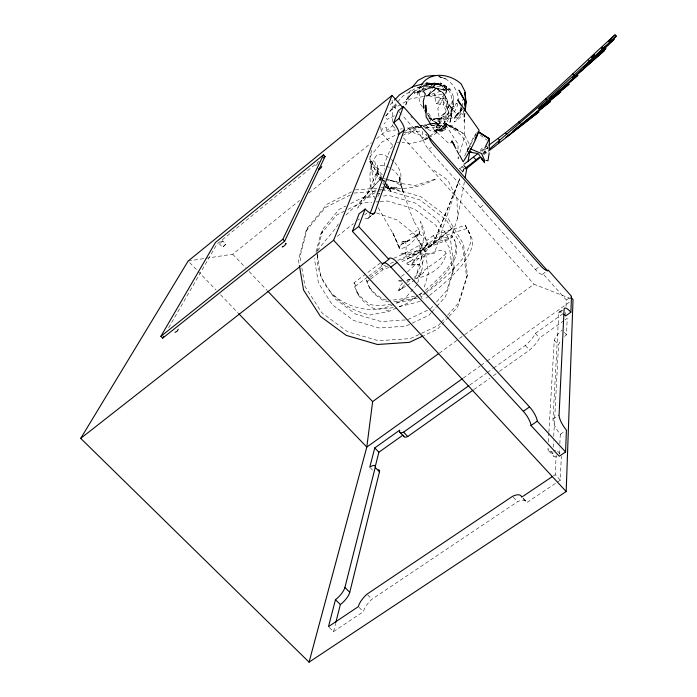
<?xml version="1.0" encoding="UTF-8"?>
<svg xmlns="http://www.w3.org/2000/svg" width="697" height="697" viewBox="0 0 697 697"><rect width="100%" height="100%" fill="white"/><g stroke="black" fill="none" stroke-linecap="round" stroke-linejoin="round"><path stroke-width="0.52" stroke-dasharray="3.48 2.61" d="M557.644 481.949L560.292 480.181L561.312 456.343M564.587 336.494A12.86 4.4 -41.6 0 1 566.495 334.804L567.201 318.285L564.605 320.132M559.377 454.156L559.656 447.892M559.848 443.71L560.275 434.301A13.94 4.548 55.7 0 1 553 419.071L558.776 313.092L564.1 309.294M565.598 315.95L565.833 310.644M566.025 306.392L566.312 300.024L543.007 273.764A11.509 3.276 53.6 0 1 535.453 269.556L428.69 149.428A8.991 2.631 51.8 0 1 423.837 139.566L401.803 114.744M560.292 480.181L555.213 474.683L556.154 455.272M380.701 179.974L377.103 171.802L377.434 165.294L383.263 165.267L389.388 167.358M556.816 456.849A14.855 5.803 -42.8 0 1 552.826 453.738L552.939 451.569M553.165 447.221L553.505 440.696M553.732 436.348L558.532 345.024A12.86 4.4 -41.6 0 1 561.285 340.11M548.304 441.933L548.809 433.281M548.879 432.201L554.263 340.258A12.877 4.356 -41.6 0 1 562.244 330.047M428.803 137.623C442.961 130.6 454.313 115.807 453.111 99.462L447.204 116.765L443.179 116.748L450.123 103.661L447.666 110.117L447.613 100.908L443.632 93.137L436.305 88.005L426.773 86.323L416.51 88.345L422.905 86.35L413.678 91.96L406.377 99.697L407.884 97.676L415.429 89.974L408.808 97.432L405.375 106.162L409.226 92.431L411.117 89.477M414.645 278.722C428.002 276.456 443.823 268.118 446.097 253.464L445.113 251.408L441.149 250.214L433.246 252.288L419.367 258.23L412.711 259.746L406.917 263.388L406.856 264.076L409.819 265.095L419.455 264.599L416.457 264.799L419.324 265.026L415.813 264.172L408.294 264.782M464.995 113.106L464.124 121.356L464.089 110.143M225.854 244.133L222.587 247.261L219.494 244.011L220.775 242.321L222.77 240.874L225.854 244.133L222.587 247.261M372.668 164.248L372.808 163.316M222.77 240.874L219.494 244.011M396.462 308.074L388.682 311.489L370.229 314.974C342.593 309.329 317.937 287.408 317.196 257.89L317.876 254.431M317.196 257.89L317.867 254.03M445.165 129.694L446.036 124.824L444.102 120.808L442.943 120.677L440.251 122.062L436.313 127.211L441.75 131.263L445.165 129.694L442.116 131.08M464.402 181.873L457.459 218.762L450.628 238.766L427.775 247.548L453.189 227.405L433.212 244.098L427.775 247.548L431.443 245.03L422.365 255.642L411.265 264.555L420.657 252.314L423.959 237.172L420.587 221.411L423.663 228.991L426.782 245.902L422.913 261.602L416.423 274.723L421.441 257.951L418.949 240.082L425.518 252.706L428.446 273.024L423.785 288.872M371.536 150.36L369.349 161.408L381.677 178.441M449.103 316.342L457.755 306.724L466.737 278.138L467.399 274.618L463.549 244.29L447.195 216.819L420.744 196.685L388.377 187.205L385.18 187.467M428.132 115.397L433.133 119.1L449.391 118.002L443.318 104.759L446.855 90.444L443.675 85.731L432.811 87.439L414.21 93.102L435.973 84.171C440.809 82.115 444.616 88.859 448.746 90.113L438.195 83.771L426.094 82.934L439.877 84.328L426.094 82.934L439.877 84.328L435.965 84.18L432.332 87.569L414.21 93.102M436.88 306.34L445.531 296.643L452.832 273.067L454.113 267.012L450.863 242.147L437.437 219.686L415.813 203.245L389.37 195.508L382.888 196.04M457.737 103.504C456.57 113.829 445.514 119.867 435.799 118.568L444.25 118.185M329.211 627.352L333.514 631.621L335.614 623.292M351.541 191.841L326.902 204.299L307.508 227.849L306.027 231.134L298.429 260.147L299.17 264.416M307.508 227.849L299.945 256.749L301.034 263.126M315.968 252.053L320.664 234.41L323.112 228.694L339.073 209.431L345.869 206.007M317.065 251.364L323.112 228.694M414.95 259.258L414.61 260.512L412.711 259.746L406.917 263.388M458.643 156.799L458.077 158.768L458.06 154.568M459.793 152.861L464.446 137.065L464.106 111.224M392.812 145.342L381.172 132.639L382.296 128.823L386.399 127.342L386.617 131.541L396.027 129.86M454.113 267.012L446.864 290.431L434.719 304.075M467.399 274.618L458.46 303.09L446.263 316.673M466.746 152.103L473.272 137.64L476.731 132.378M417.686 282.755L422.783 266.681L420.439 247.644M457.833 183.668L434.327 253.386L414.915 254.274L400.287 253.865L423.759 249.779L418.914 250.842L433.212 244.098L460.168 177.901M467.286 151.963L467.826 150.447M463.775 111.529L462.712 114.482L457.624 120.102L454.078 122.036L458.704 117.009L461.022 111.023L460.778 107.007M365.289 218.292A13.156 4.6 51.8 0 0 368.748 217.412L369.846 214.362M431.722 125.059L440.347 126L437.838 108.593L442.569 99.924L447.195 88.902L426.599 95.968L410.611 98.843L394.781 107.8L397.063 104.428M461.388 107.582L460.299 110.57L455.15 116.303L457.824 114.5L462.468 109.098M461.754 106.589L462.843 103.592L462.581 99.497M414.332 237.52L418.766 233.922L419.986 231.36L414.332 237.52L419.15 233.8C414.41 240.334 408.076 247.627 399.773 248.951L399.111 247.67L402.422 241.824L407.78 241.084L410.873 239.585L400.052 245.161L419.15 233.8L419.986 231.36L414.123 221.751L414.532 222.5L410.158 211.879L401.699 187.58L398.85 176.315L394.859 171.244L391.74 169.023M436.749 132.944C435.625 124.911 438.666 116.678 445.723 112.322L441.549 116.626L440.67 121.836L437.699 125.774L433.098 127.847L427.557 127.743L423.297 126.035L426.599 128.788L432.715 131.628L438.552 132.134L443.24 130.226L447.387 124.406L444.329 128.518L450.07 122.027L451.865 113.411L451.673 109.429L449.208 113.559L448.162 110.997C451.395 98.756 439.38 85.94 427.078 86.977L422.469 88.989L419.62 92.989L418.949 98.347L420.561 104.245L422.635 107.416M462.503 172.133L463.671 169.258M433.212 244.098L460.281 177.552M462.738 171.506L463.557 169.493M394.79 162.584C399.102 167.655 403.345 175.156 399.294 181.595L399.32 176.907L401.76 185.306L402.805 191.832L401.699 187.58L398.405 183.851L393.413 181.22L387.488 180.105M462.189 108.479L461.414 110.326L454.27 118.141L458.373 117.183L463.322 111.145M439.877 84.328L425.466 83.291L423.898 85.208L421.955 92.117L436.488 83.692L420.073 86.681L417.939 95.35L417.608 92.352L420.073 86.681L423.898 85.208L436.488 83.692L435.973 84.171M468.096 149.689L473.89 138.006M464.655 155.901L469.909 145.107M423.027 249.151L413.556 256.426L407.466 259.066L411.988 255.407L418.104 252.758L423.027 249.151L427.993 243.445L426.372 239.315L418.548 233.364L418.766 233.922M429.7 122.001L431.034 119.231L439.885 118.377L447.701 114.352L449.896 111.747M377.905 196.423L379.412 193.566M388.185 157.208L384.727 155.274L380.013 154.325L376.493 155.475C367.136 168.134 369.035 184.853 374.742 198.628M482.577 153.506L487.883 147.799M480.128 150.718L482.864 147.172M461.972 107.747L456.561 115.441L456.065 113.585L444.433 98.896L428.08 95.698L432.811 87.439L437.211 83.701L430.79 84.224L416.597 87.744L403.31 95.707L397.403 102.076M168.648 327.782L217.011 244.055L319.165 161.286M400.932 177.587L399.137 180.628L395.626 181.76L390.939 180.819L386.635 178.423M317.745 250.807C324.096 240.334 334.177 232.484 339.561 221.629M474.404 137.152L476.992 132.866M452.336 110.901L445.087 121.783L434.44 132.709L428.577 137.091M404.582 284.759L400.906 289.325A35.547 33.055 27.7 0 0 399.015 290.17C397.421 290.867 402.648 289.177 402.57 287.748L400.444 289.516L406.185 285.97M483.535 153.61L488.074 147.808L486.854 146.422M394.519 115.78L387.131 119.431L385.676 116.094L396.671 102.868M484.633 148.888L481.958 151.449M306.027 231.134L325.508 207.488L350.26 194.986M320.664 234.41L336.756 215.016L344.274 211.235M402.735 282.738L400.392 285.552L398.632 290.361L400.453 289.055M454.27 118.141L462.338 109.237M462.399 166.94L459.645 168.604L461.806 166.156L464.507 168.883M463.784 169.702L462.616 171.628L465.082 169.65M417.05 284.768L404.225 299.196L394.807 303.761M430.424 308.893L434.004 304.885M431.121 312.814L428.96 315.236L410.577 323.896M431.844 312.003L436.165 307.15M440.521 323.068L438.369 325.464L419.995 334.063M441.236 322.267L445.54 317.475M448.38 317.144L437.568 329.176L423.968 335.536M384.03 123.944L385.363 122.472M392.751 146.353L390.634 148.688L384.256 163.934L384.317 169.284M385.676 116.094L397.473 103.531M390.137 104.698L393.805 100.856M345.895 215.094L363.695 198.418L367.153 196.502L357.709 208.133L362.335 199.534L367.084 193.862L378.75 168.352L373.94 184.862L369.802 156.895L382.095 142.014L398.876 133.38M436.313 127.211L440.67 127.891L446.036 124.824L440.87 128.187L434.336 130.295L439.197 130.931L443.492 129.015L446.228 126.776L442.307 127.473M446.097 253.464L439.79 259.249L413.582 277.659M428.08 95.698L436.244 88.458L444.599 94.322L447.335 109.176L442.569 99.924L434.083 94.173L436.348 103.592L443.318 104.759M425.466 292.696L420.805 296.556L419.873 294.77L419.245 294.944M426.242 292.052L427.792 290.771A157.043 30.764 -28.3 0 0 450.933 266.254C457.371 257.097 459.027 244.995 451.944 235.647L434.588 240.892L429.064 244.638A51.108 9.148 -27.5 0 1 399.337 260.922M419.873 294.77L422.208 292.845M425.318 290.274L426.878 288.994A157.078 30.581 -28.3 0 0 450.053 264.538C454.348 257.21 458.565 248.027 454 239.82M426.599 95.968L436.244 88.458L426.599 95.968L444.599 94.322L436.348 103.592L442.569 99.924M483.361 154.028L488.17 150.108M480.703 151.345L483.91 148.74M432.332 87.569L437.08 83.753M188.164 261.009L232.711 254.205L299.562 200.501M308.876 193.025L371.501 142.719M376.58 138.642L392.655 125.721L392.115 98.652M423.837 139.566L428.246 136.072M318.015 163.359L315.375 166.069L316.194 165.773M428.69 149.428L433.865 145.351M337.27 236.344L353.484 223.641M357.753 220.296L359.452 218.954M364.575 214.946L367.136 212.934M368.748 217.412L371.754 215.051M368.051 218.327L371.823 215.382M429.5 295.458A173.405 33.944 -28.3 0 0 468.314 255.485A263.754 50.289 -28.9 0 0 471.921 238.531L466.903 228.529L434.954 238.627L430.511 242.086A38.527 6.926 -27.4 0 1 395.626 261.305M469.778 233.617L465.282 225.358L433.36 235.525L428.908 238.975A38.544 6.848 -27.4 0 1 393.091 258.578M483.84 154.699L487.778 151.693M480.268 207.462L485.452 203.515M401.481 276.395L406.621 272.492M407.475 271.847L415.813 264.172M388.943 301.879A92.213 18.549 -27.1 0 1 384.395 300.973C376.877 296.817 368.774 290.379 367.432 281.449L370.011 279.488M370.874 278.835L382.923 269.722L390.146 266.942M393.134 307.595A179.931 35.381 -26.6 0 1 385.101 308.71A107.556 21.642 -27.1 0 1 371.17 307.133C363.851 302.42 355.836 295.214 355.792 285.883L367.964 276.709M368.835 276.056L381.869 266.219A38.527 6.926 -27.4 0 0 385.72 265.069M370.264 289.028L366.692 281.614L366.605 279.863L369.183 277.911M370.046 277.258L382.095 268.153L389.318 265.365M358.415 295.101L354.154 285.753L354.128 282.747L380.257 263.126M427.74 137.718L424.395 140.219L411.361 143.425L402.152 142.571M435.738 88.519L445.357 90.279L447.195 88.902M417.66 295.685L407.17 303.387L397.438 307.647M418.54 295.049L422.913 291.834M535.453 269.556L540.654 265.757M542.432 274.269L547.607 270.497M439.293 353.126L458.591 339.09M459.462 338.454L463.853 335.266M464.725 334.63L534.015 284.228L572.028 299.179M566.312 300.024L569.763 297.549M463.27 378.079L480.085 366.047M480.974 365.411L486.279 361.612M487.168 360.985L569.484 302.106M559.064 312.169L564.378 308.37M493.572 368.086L525.32 345.477A17.573 5.681 -42.1 0 0 535.357 333.375L563.045 313.624M469.752 385.04L486.515 373.113M487.395 372.486L492.683 368.713M499.505 371.388L529.502 350.094A17.556 5.742 -42.1 0 0 539.504 337.984L563.742 320.751M473.925 389.553L489.799 378.279M493.328 375.779L498.625 372.015M406.726 282.512L411.064 279.471M409.819 234.715L417.041 230.402M553 419.071L559.081 414.898M560.275 434.301L564.657 431.321M451.944 235.647L452.762 237.241L435.398 242.469L429.875 246.207A51.099 9.209 -27.5 0 1 400.165 262.499M553.444 475.868L555.213 474.683M333.514 631.621L363.355 611.696A14.14 5.236 -46.6 0 1 371.919 599.246L517.505 501.744A17.956 7.153 -44.2 0 1 526.766 502.572L556.764 482.542M376.04 189.802L373.078 191.727L366.805 197.573L376.511 191.928M408.067 134.172L417.782 128.117L419.786 127.49M446.228 126.776L441.201 129.642L434.336 130.295L440.931 129.25L446.228 126.776L440.251 130.13L434.336 130.295M407.031 285.456L410.908 283.017L423.767 272.431L415.185 277.511M488.048 147.607L483.5 150.291L486.14 152.957M427.923 138.145L424.395 140.219L421.894 138.224L427.244 135.314L424.83 133.798M402.666 135.488L418.566 126.418L404.739 131.193M457.824 114.5C450.724 120.625 441.872 119.858 433.133 119.1L453.233 127.56L458.635 130.801L444.285 122.724L458.034 144.052L458.051 150.36M350.722 203.568L362.362 197.713L374.245 196.737M348.03 209.353L360.244 203.219L371.771 202.287M393.866 304.214C373.444 314.922 347.219 308.37 330.979 292.845M427.549 310.261L407.405 319.775L381.224 321.587L355.714 314.138L334.56 298.49L320.873 276.875L317.318 255.599M409.609 324.358L405.741 326.179L379.342 327.991L353.614 320.472L332.26 304.711L318.442 282.938L314.303 258.282M419.036 334.516L410.333 338.594L378.523 340.737L347.533 331.685L321.779 312.726L305.042 286.511L301.766 267.378M451.194 107.303L454.583 106.101L456.439 103.13L453.747 108.436L446.786 106.563M397.246 142.894L399.085 142.284M437.115 83.736L430.79 84.224L432.811 87.439L446.855 90.444L432.811 87.439M423.802 126.218L426.808 125.268M425.336 128.701L427.766 127.987L428.55 126.845L426.834 127.203L427.766 127.987L423.131 125.835M402.422 241.824L407.78 241.084M455.542 115.693L457.058 115.275M410.359 279.34L405.584 280.543L410.733 279.305M431.574 123.909L436.305 122.768L440.94 126.514L447.849 125.373C456.788 131.062 467.617 138.084 467.417 150.047M417.608 92.352L422.373 91.412M369.349 161.408L371.318 161.024L381.529 176.742M431.731 123.709L435.886 122.933L451.926 125.617L464.141 134.051L470.641 146.893M418.209 126.209L407.797 128.126L406.996 129.276L417.102 126.479L417.782 128.117M423.419 125.251L426.538 124.676M400.209 129.111L402.3 128.736M386.016 310.453L389.031 310.078M376.772 193.583L379.656 193.252L377.722 193.165M381.529 180.689L384.509 180.401M378.724 189.549L381.939 189.253M404.094 132.517L420.186 131.062M355.331 189.924L379.848 187.911M380.919 187.815L384.117 187.554M354.067 193.06L376.572 191.213M377.643 191.126L380.858 190.865M381.93 190.778L387.288 190.333L419.829 199.865L446.411 220.095L462.852 247.679L466.737 278.138M375.962 201.947L379.107 201.686M380.153 201.607L387.488 201.015L414.166 208.821L435.991 225.392L449.548 248.019L452.832 273.067M402.396 280.708L397.368 280.795L401.664 281.248M430.807 125.146L443.588 126.558L435.886 122.933M428.777 118.089L431.687 118.542L429.282 114.142L427.104 112.278M421.458 127.917L416.431 127.011L420.387 127.76M384.631 186.099L392.219 187.911M383.272 178.388L378.07 177.116L370.917 168.796L371.318 161.024L378.07 177.116L381.834 182.902M384.308 178.641L403.946 183.947L415.055 185.541L436.4 178.737C421.337 186.683 402.744 191.902 386.251 185.498M385.511 186.831L403.476 192.346L399.764 182.579M439.528 76.783C450.401 78.953 458.234 89.686 458.469 100.542M438.596 76.635L445.4 78.77L438.822 76.548M376.546 212.986L396.872 219.895L414.445 234.009L425.518 252.706M429.544 118.176L437.036 123.195L433.787 123.648L438.117 125.12L437.036 123.195L429.544 118.176L440.94 126.514M435.677 122.637L437.036 123.195L430.624 124.136L434.083 129.755L449.931 144.514M382.374 183.729L385.284 185.053M453.233 127.56L444.285 122.724L464.141 134.051M392.977 106.841L397.438 109.49M448.746 90.113L438.195 83.771L445.357 90.279M434.031 170.373L447.883 180.105L457.014 199.037L457.459 218.762M480.433 135.192L487.09 140.254M407.527 127.795L414.419 133.144L422.774 135.671L422.269 129.564M425.945 125.399L428.211 127.211M385.624 186.918L391.043 191.396L386.974 183.712M382.313 174.816C377.931 170.617 374.289 164.832 374.707 158.55M391.313 159.43L393.396 161.321M359.042 607.366L363.355 611.696M367.641 594.924L371.919 599.246M459.645 168.604L462.616 171.628M370.464 467.975L372.573 470.161M189.671 262.577L216.044 290.057M220.566 294.77L237.904 312.822M232.711 254.205L245.431 267.604M249.169 271.551L267.125 290.466M513.192 497.144L517.505 501.744M523.264 498.259L526.157 501.352M523.142 498.703L526.766 502.572M369.41 287.399L376.249 294.735L383.498 299.257A92.231 18.444 -27.1 0 0 388.037 300.154M552.826 453.738L547.929 448.424A14.872 5.742 -42.8 0 0 551.885 451.499M548.861 450.968L553.775 456.3M559.944 453.721L556.415 449.879A14.872 5.742 -42.8 0 1 554.01 450.95M525.32 345.477L529.502 350.094M535.357 333.375L539.504 337.984M554.263 340.258L558.532 345.024M564.37 332.425L566.495 334.804M392.655 125.721L396.262 129.773M403.476 137.858L534.015 284.228M410.794 116.556L412.232 118.185M398.963 111.546L401.097 113.951M485.826 145.638L487.647 147.729M356.698 291.86L363.303 299.536L369.366 303.718A107.608 21.389 -27.1 0 0 383.254 305.208A180.009 34.963 -26.6 0 0 391.278 304.066M382.296 179.303L384.169 181.9M384.796 182.762L391.043 191.396L385.563 182.954M427.923 115.658L429.822 118.29L426.32 112.112M377.103 171.802L383.794 183.337M383.855 180.323L385.014 182.117M440.67 127.891L442.543 130.853M354.128 282.747L355.792 285.883M366.605 279.863L367.432 281.449M381.059 264.668L381.869 266.219M382.095 268.153L382.923 269.722M422.042 298.656L421.101 296.852A173.483 33.543 -28.3 0 0 426.041 293.097M433.36 235.525L434.954 238.627M434.588 240.892L435.398 242.469M465.282 225.358L466.903 228.529M468.131 230.393L470.248 235.246A263.867 49.696 -28.9 0 1 466.563 252.061A173.483 33.543 -28.3 0 1 426.843 292.479M399.111 247.67L392.306 231.752L399.773 248.951C394.641 233.983 385.284 221.132 378.096 207.27M444.102 120.808L444.991 123.212M405.889 241.615L405.706 241.04L406.159 248.742L405.462 253.394L407.466 259.066M316.786 252.392L317.536 256.513M380.423 176.716L380.937 179.843M380.823 126.619L381.172 132.639M415.525 297.898A163.856 32.21 -26.6 0 1 395.495 301.618A92.213 18.549 -27.1 0 1 393.082 301.836M414.602 296.12A163.891 32.018 -26.6 0 1 394.58 299.876A92.231 18.444 -27.1 0 1 389.998 300.189M393.692 262.116A38.527 6.926 -27.4 0 1 387.82 264.355M428.707 296.077A173.405 33.944 -28.3 0 1 423.82 299.832M420.186 301.27A179.931 35.381 -26.6 0 1 397.525 306.802M417.39 297.933A180.009 34.963 -26.6 0 1 395.661 303.256M558.776 313.092A10.481 3.023 54.3 0 1 562.287 312.866M453.703 97.292L453.616 106.223L450.767 112.792C453.93 101.448 452.161 88.719 440.365 82.865L449.931 89.8L442.952 84.842L433.935 83.143L424.621 84.99L434.536 82.943L443.475 84.363L450.044 89.024L453.703 97.292M451.865 113.411L450.07 122.027L451.865 113.411M372.982 187.144L362.335 199.534L379.874 179.669L372.982 187.144M427.993 243.445L422.591 249.517L427.993 243.445M396.924 187.868L383.062 189.157L396.924 187.868"/><path stroke-width="1.05" d="M489.198 152.861L487.978 160.78L485.983 160.38M489.242 148.661L489.364 138.581L478.369 132.012L477.802 133.51M402.857 107.608L392.045 95.402L188.164 261.009L80.713 438.378L309.067 662.15L566.173 491.551L573.021 299.571L570.86 297.131M384.056 262.743A10.516 3.781 52.7 0 1 390.86 267.108L523.316 411.291A13.156 4.504 55.4 0 1 531.001 425.501L559.282 456.247L565.581 452.004L566.408 430.127A13.957 4.487 55.6 0 1 559.081 414.898L564.1 309.294A10.49 2.988 54.3 0 1 570.887 312.186L571.488 296.312L548.173 270A11.527 3.232 53.6 0 1 540.654 265.757L433.865 145.351A9 2.596 51.9 0 1 428.977 135.488L403.38 106.606L398.248 110.745L393.692 122.75A12.241 3.703 51.3 0 1 398.928 134.155L370.22 213.343M465.213 111.05L466.18 101.762L464.751 92.605L464.882 94.731M438.413 353.762L372.634 401.611L366.796 447.082L309.067 662.15M465.152 177.63L466.859 168.09M467.992 161.73L469.883 151.127M175.025 332.356L177.143 331.223L178.249 329.254M424.107 98.033L423.288 101.457L423.837 108.593M484.31 161.809L484.642 160.423L481.566 153.549L470.127 148.722M335.876 622.255L340.354 604.56A11.962 4.217 -46.6 0 0 349.763 592.319L379.464 471.886A9.61 3.058 -44.7 0 0 378.366 469.787M375.265 466.52L378.872 452.24L402.988 435.085M552.564 476.46L521.687 497.153A17.974 7.075 -44.2 0 0 512.469 496.377L366.927 594.21A14.158 5.184 -46.6 0 0 358.319 606.651L328.487 626.638L335.475 599.681A11.98 4.173 -46.6 0 0 344.919 587.44L375.23 467.478A9.619 3.023 -44.7 0 0 369.758 467.251L374.759 447.936L399.721 430.136A11.596 3.616 -43.9 0 0 403.598 432.149L407.754 436.522L473.036 390.181M465.187 105.604L466.18 101.762L464.376 104.332M489.364 138.581L484.772 148.173M424.421 97.022L425.379 93.973L423.323 91.229M474.892 139.731L477.523 134.26L475.563 138.023M372.512 214.467L374.768 212.698L404.208 129.93A12.258 3.659 51.4 0 0 398.928 118.534L403.38 106.606M464.132 110.544L465.195 107.591L464.664 100.473L458.957 90.157L462.381 96.421M488.597 151.066L498.433 143.53L499.627 140.202L546.736 99.776L589.549 60.996L616.287 36.087L615.033 34.85C573.5 72.061 534.303 112.583 488.893 145.098M565.581 452.004L537.282 421.171A13.173 4.452 55.4 0 0 529.563 406.952L397.063 262.377A10.533 3.738 52.7 0 0 388.795 259.345L382.557 264.119L352.421 231.36L358.65 226.49L365.158 209.039A13.182 4.548 51.8 0 0 374.768 212.698M352.421 231.36L359.094 213.805L365.158 209.039M80.713 438.378L333.61 240.247L392.045 95.402M284.646 241.197L325.081 156.494L323.53 154.795L215.478 242.434L160.894 336.32L162.671 338.132L284.646 241.197L282.851 239.28L323.53 154.795M162.671 338.132L163.76 336.25M450.976 142.789L452.022 141.073L454.557 145.786M604.691 46.838L605.745 48.337L591.108 61.414L605.44 48.738L604.996 49.348L572.342 78.439L604.343 50.646L549.785 98.8L577.918 75.328L538.38 108.802L569.153 84.11L541.325 107.172L560.85 91.865L560.554 92.222L513.053 131.053L550.107 101.762L548.861 100.525M421.302 85.147C429.857 70.746 450.436 73.795 461.187 84.032L465.195 91.856L465.396 101.082M412.38 87.142L417.912 80.443L425.754 76.313L434.71 75.407M550.107 101.762L505.543 137.692L538.938 111.781L538.485 112.313L498.433 143.53M319.392 168.256C316.743 171.183 322.328 167.428 321.744 166.409M615.033 34.85L608.934 41.01L611.173 39.015M616.287 36.087L610.189 42.247L612.707 40.217L603.358 48.738L608.769 44.059L587.414 63.654L614.223 39.058L600.405 52.449L601.328 51.7L601.058 52.083L583.781 67.661L605.937 48.067M394.537 100.08L399.66 94.696L412.546 86.768L422.966 83.814M464.507 168.883L480.155 156.633M601.398 48.485L602.922 47.074M608.333 41.82L609.892 40.4M591.483 57.546L594.532 54.775M488.972 149.454L499.627 140.202L498.329 138.895M591.518 57.755L593.818 55.76M464.019 164.257L477.489 153.95M323.391 157.862L325.081 156.494M393.692 122.75L398.928 118.534M465.901 168.988L480.712 157.104M398.928 134.155L404.208 129.93M160.894 336.32L282.851 239.28M390.86 267.108L397.063 262.377M462.381 378.706L366.796 447.082L238.662 313.606M570.887 312.186L565.598 315.95A10.481 3.023 54.3 0 0 563.89 314.199M403.598 432.149L468.872 385.676M523.316 411.291L529.563 406.952M531.001 425.501L537.282 421.171M422.992 335.989L409.392 342.349L377.434 344.492L346.287 335.396L320.402 316.36L303.57 290.03L299.353 265.487M427.583 124.484L430.694 123.9M420.291 125.826L422.373 125.443M469.229 152.12L471.233 152.138M468.976 151.815L471.05 151.92M468.942 151.972L478.029 153.575M478.351 132.012L488.754 138.572L478.22 131.454M484.554 162.732L481.427 158.507M588.285 59.75L589.549 60.996M572.734 73.952L573.997 75.215M545.463 98.504L546.736 99.776M335.475 599.681L340.354 604.56M518.803 121.87L520.093 123.16M505.595 132.996L506.893 134.294M344.919 587.44L349.763 592.319M473.472 157.208L476.138 159.901M463.836 165.572L465.857 167.62M375.23 467.478L379.464 471.886M374.759 447.936L378.872 452.24M267.875 291.259L372.634 401.611M399.677 432.114L403.807 436.47M333.61 240.247L566.173 491.551M358.65 226.49L388.795 259.345M428.097 136.072L547.79 271.098M478.49 154.124L479.719 155.518M480.721 157.487L483.997 161.355L481.313 157.862M430.624 124.136L426.102 116.791L425.71 105.029L426.233 111.102M460.656 105.003L457.65 99.837L479.083 130.165C475.572 141.413 469.429 151.859 463.191 161.835L459.637 155.222M424.822 110.361L425.815 112.13M461.196 94.217L464.664 100.473M452.022 141.073L455.89 148.574M456.857 150.447L458.792 154.203M423.741 105.526L423.75 107.477M382.557 264.119A10.516 3.781 52.7 0 1 383.071 263.126M285.587 243.506A2.64 0.462 -42.9 0 1 285.822 244.098A2.64 0.462 -42.9 0 1 283.391 246.45A2.64 0.462 -42.9 0 1 282.311 246.66M407.754 436.522A11.579 3.651 -43.9 0 1 403.65 435.616"/></g></svg>
